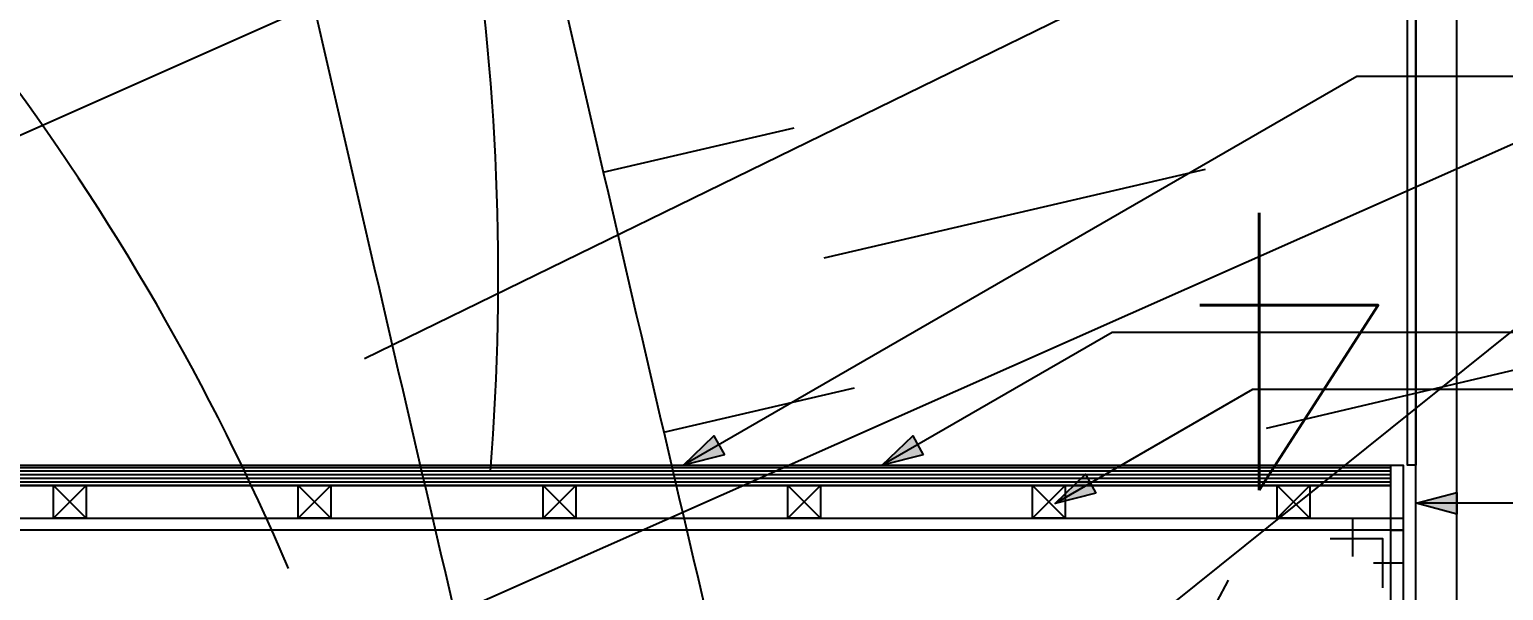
# Model space of a CAD drawing. Extents: x -594 to 29166, y -5797 to 14313.
# Drawn here: x 13537.7 to 13718.4, y 3681.3 to 3750.1 of the extents above; entities that cross this region are included whole.
import ezdxf
from ezdxf.enums import TextEntityAlignment as Align
from ezdxf.lldxf.tags import DXFTag

# ---------------------------------------------------------------- set-up
doc = ezdxf.new("R2010")
doc.units = 0
doc.linetypes.add('Style de ligne -15', pattern=[2.0832800000000002, 1.25, -0.41656, 0.1388600000000001, -0.2778600000000001])
doc.layers.get('0').update_dxf_attribs({"color": 252})
for name, color, linetype in [('A SITE', 252, 'Continuous'), ('B GÈnÈral_Hatch', 252, 'Continuous'), ('B Général', 252, 'Continuous'), ('C ANNOTATIONS-cotation', 252, 'Continuous'), ('Fond topo - TAL', 252, 'Continuous'), ('Fond topo - TAL_HAC', 252, 'Continuous'), ('Fond topo - VEG', 252, 'Continuous'), ('Fond topo - Z_500', 252, 'Continuous'), ('prlm-VRD', 252, 'Continuous'), ('SA - béton balayé', 252, 'Continuous'), ('SA - EBC', 252, 'Continuous')]:
    doc.layers.add(name, color=color, linetype=linetype)
doc.layers.add('Fond topo - NCACHE', color=252, linetype='Continuous', plot=False)
doc.layers.add('Fond topo - ZCACHE', color=252, linetype='Continuous', plot=False)
doc.layers.add('Fond topo - P', color=252, linetype='Continuous', lineweight=50)
doc.layers.add('Fond topo - VOI', color=252, linetype='Continuous', lineweight=25)
doc.styles.add('SIMPLEX', font='simplex_.ttf', dxfattribs={"height": 1.25})
tags = doc.linetypes.add('L16', pattern=[0.37500001490116125, 0.300000011920929, -0.07500000298023224]).pattern_tags.tags
tags[6:7] = [DXFTag(74, 4), DXFTag(75, 0), DXFTag(340, '0'), DXFTag(46, 0.0), DXFTag(50, 0.0), DXFTag(44, 0.0), DXFTag(45, 0.0)]
tags[4:5] = [DXFTag(74, 4), DXFTag(75, 0), DXFTag(340, '0'), DXFTag(46, 0.0), DXFTag(50, 0.0), DXFTag(44, 0.0), DXFTag(45, 0.0)]

# ---------------------------------------------------------------- blocks, each defined once
blk = doc.blocks.new('B n0.Groupe-154-1')
at = {"layer": 'B Général', "linetype": 'Continuous', "flags": 128}
blk.add_lwpolyline([(123848.7817241453, -122273.5176233337), (123852.7817241453, -122273.5176233337), (123852.7817241453, -122277.5176233337), (123848.7817241453, -122277.5176233337)], close=True, dxfattribs=at)
at = {"layer": 'C ANNOTATIONS-cotation', "linetype": 'Continuous'}
for p, q in [((123848.7817241453, -122277.5176233337), (123852.7817241453, -122273.5176233337)), ((123848.7817241453, -122273.5176233337), (123852.7817241453, -122277.5176233337))]:
    blk.add_line(p, q, dxfattribs=at)
blk = doc.blocks.new('B n0.Groupe-155-1')
at = {"layer": 'B Général', "linetype": 'Continuous', "flags": 128}
blk.add_lwpolyline([(123878.7817241453, -122273.5176233337), (123882.7817241453, -122273.5176233337), (123882.7817241453, -122277.5176233337), (123878.7817241453, -122277.5176233337)], close=True, dxfattribs=at)
at = {"layer": 'C ANNOTATIONS-cotation', "linetype": 'Continuous'}
for p, q in [((123878.7817241453, -122277.5176233337), (123882.7817241453, -122273.5176233337)), ((123878.7817241453, -122273.5176233337), (123882.7817241453, -122277.5176233337))]:
    blk.add_line(p, q, dxfattribs=at)
blk = doc.blocks.new('B n0.Groupe-156-1')
at = {"layer": 'B Général', "linetype": 'Continuous', "flags": 128}
blk.add_lwpolyline([(123908.7817241453, -122273.5176233337), (123912.7817241453, -122273.5176233337), (123912.7817241453, -122277.5176233337), (123908.7817241453, -122277.5176233337)], close=True, dxfattribs=at)
at = {"layer": 'C ANNOTATIONS-cotation', "linetype": 'Continuous'}
for p, q in [((123908.7817241453, -122277.5176233337), (123912.7817241453, -122273.5176233337)), ((123908.7817241453, -122273.5176233337), (123912.7817241453, -122277.5176233337))]:
    blk.add_line(p, q, dxfattribs=at)
blk = doc.blocks.new('B n0.Groupe-157-1')
at = {"layer": 'B Général', "linetype": 'Continuous', "flags": 128}
blk.add_lwpolyline([(123938.7817241453, -122273.5176233337), (123942.7817241453, -122273.5176233337), (123942.7817241453, -122277.5176233337), (123938.7817241453, -122277.5176233337)], close=True, dxfattribs=at)
at = {"layer": 'C ANNOTATIONS-cotation', "linetype": 'Continuous'}
for p, q in [((123938.7817241453, -122277.5176233337), (123942.7817241453, -122273.5176233337)), ((123938.7817241453, -122273.5176233337), (123942.7817241453, -122277.5176233337))]:
    blk.add_line(p, q, dxfattribs=at)
blk = doc.blocks.new('B n0.Groupe-158-1')
at = {"layer": 'B Général', "linetype": 'Continuous', "flags": 128}
blk.add_lwpolyline([(123968.7817241453, -122273.5176233337), (123972.7817241453, -122273.5176233337), (123972.7817241453, -122277.5176233337), (123968.7817241453, -122277.5176233337)], close=True, dxfattribs=at)
at = {"layer": 'C ANNOTATIONS-cotation', "linetype": 'Continuous'}
for p, q in [((123968.7817241453, -122277.5176233337), (123972.7817241453, -122273.5176233337)), ((123968.7817241453, -122273.5176233337), (123972.7817241453, -122277.5176233337))]:
    blk.add_line(p, q, dxfattribs=at)
blk = doc.blocks.new('B n0.Groupe-159-1')
at = {"layer": 'B Général', "linetype": 'Continuous', "flags": 128}
blk.add_lwpolyline([(123998.7817241453, -122273.5176233337), (124002.7817241453, -122273.5176233337), (124002.7817241453, -122277.5176233337), (123998.7817241453, -122277.5176233337)], close=True, dxfattribs=at)
at = {"layer": 'C ANNOTATIONS-cotation', "linetype": 'Continuous'}
for p, q in [((123998.7817241453, -122277.5176233337), (124002.7817241453, -122273.5176233337)), ((123998.7817241453, -122273.5176233337), (124002.7817241453, -122277.5176233337))]:
    blk.add_line(p, q, dxfattribs=at)
blk = doc.blocks.new('B n0.Groupe-160-1')
at = {"layer": 'B GÈnÈral_Hatch', "linetype": 'Continuous'}
h = blk.add_hatch(dxfattribs=at)
h.set_pattern_fill('BOIS FIL HOR', color=256, style=0, pattern_type=2)
h.set_pattern_definition([(0, (0.5291666661738418, -0.705555555637693), (0.3527777774492279, -0.4409722221811535), [])])
h.paths.add_polyline_path([(123766.4947783297, -122271.0176233337), (124012.6425529478, -122271.0176233337), (124012.6425529478, -122273.5176233337), (123766.4947783297, -122273.5176233337)])
at = {"layer": 'B Général', "linetype": 'Continuous'}
for p, q in [((124008.0590350586, -122282.2176233337), (124008.0590350586, -122277.5176233337)), ((124014.1965350585, -122283.04088748), (124010.5869453324, -122283.04088748))]:
    blk.add_line(p, q, dxfattribs=at)
at = {"layer": 'B Général', "linetype": 'Continuous', "flags": 128}
for points in [[(124014.1965350585, -122279.0176233337), (123764.1965350585, -122279.0176233337), (123764.1965350585, -122271.0176233337), (123765.6965350585, -122271.0176233337), (123765.6965350585, -122277.5176233337), (124014.1965350585, -122277.5176233337)], [(123765.1965350585, -122271.0176233337), (124014.1965350585, -122271.0176233337), (124014.1965350585, -122279.0176233337), (123765.1965350585, -122279.0176233337)], [(123766.4947783297, -122271.0176233337), (124012.6425529478, -122271.0176233337), (124012.6425529478, -122273.5176233337), (123766.4947783297, -122273.5176233337)], [(123766.4947783297, -122271.0176233337), (124012.6425529478, -122271.0176233337), (124012.6425529478, -122273.5176233337), (123766.4947783297, -122273.5176233337)], [(124012.6965350586, -122271.0176233337), (124014.1965350585, -122271.0176233337), (124014.1965350585, -122279.0176233337), (124012.6965350586, -122279.0176233337)], [(124014.1965350585, -122316.0190959634), (123994.1965350585, -122316.0190959634), (123994.1965350585, -122314.5190959634), (124012.6965350586, -122314.5190959634), (124012.6965350586, -122279.0176233337), (124014.1965350585, -122279.0176233337)]]:
    blk.add_lwpolyline(points, close=True, dxfattribs=at)
blk.add_lwpolyline([(124005.2631913895, -122280.0176233337), (124011.6965350586, -122280.0176233337), (124011.6965350586, -122286.0641516263)], dxfattribs=at)
at = {"layer": 'B Général'}
for name in ['B n0.Groupe-154-1', 'B n0.Groupe-155-1', 'B n0.Groupe-156-1', 'B n0.Groupe-157-1', 'B n0.Groupe-158-1', 'B n0.Groupe-159-1']:
    blk.add_blockref(name, (0, 0), dxfattribs=at)
blk = doc.blocks.new('B n0.Groupe-174-1')
at = {"layer": 'B GÈnÈral_Hatch', "linetype": 'Continuous'}
for points in [[(123931.0314666539, -122269.7654198867), (123926.0091529435, -122271.0176233337), (123929.732502479, -122267.4220264826)], [(123955.3887790284, -122269.7654198867), (123950.366465318, -122271.0176233337), (123954.0898148534, -122267.4220264826)], [(123976.5592300525, -122274.4666299727), (123971.5369163421, -122275.7188334198), (123975.2602658775, -122272.1232365687)], [(124020.7886645534, -122277.0487686556), (124015.7889697292, -122275.709104465), (124020.7886645534, -122274.3694402745)]]:
    blk.add_hatch(color=250, dxfattribs=at).paths.add_polyline_path(points)
at = {"layer": 'B Général', "linetype": 'Continuous'}
blk.add_line((124154.0357063103, -122275.709104465), (124015.7889697292, -122275.709104465), dxfattribs=at)
at = {"layer": 'B Général', "linetype": 'Continuous', "flags": 128}
for points in [[(124154.0357063103, -122223.3708955352), (124008.5357063103, -122223.3708955352), (123926.0091529435, -122271.0176233337)], [(124154.0357063103, -122254.754104465), (123978.5357063103, -122254.754104465), (123950.366465318, -122271.0176233337)], [(124154.0357063103, -122261.739104465), (123995.7505171693, -122261.739104465), (123971.5369163421, -122275.7188334198)]]:
    blk.add_lwpolyline(points, dxfattribs=at)
for points in [[(123931.0314666539, -122269.7654198867), (123926.0091529435, -122271.0176233337), (123929.732502479, -122267.4220264826)], [(123955.3887790284, -122269.7654198867), (123950.366465318, -122271.0176233337), (123954.0898148534, -122267.4220264826)], [(123976.5592300525, -122274.4666299727), (123971.5369163421, -122275.7188334198), (123975.2602658775, -122272.1232365687)], [(124020.7886645534, -122277.0487686556), (124015.7889697292, -122275.709104465), (124020.7886645534, -122274.3694402745)]]:
    blk.add_lwpolyline(points, close=True, dxfattribs=at)
blk = doc.blocks.new('A 90.PTOPO')
at = {"layer": 'Fond topo - NCACHE', "style": 'SIMPLEX'}
blk.add_attdef('MAT', text='', height=0.34, dxfattribs=at).set_placement((0.09999999986030161, -0.09999999962747097), align=Align.TOP_LEFT)
at = {"layer": 'Fond topo - ZCACHE', "style": 'SIMPLEX'}
blk.add_attdef('ALT', (0.09999999986030161, 0.09999999962747097), '', height=0.34, dxfattribs=at)
blk = doc.blocks.new('A 90.VEG12')
at = {"ltscale": 2}
for p, q in [((0.04981112299999996, 0.033821695), (0.391570728, 0.285894318)), ((0.143890955, 0.107467204), (0.230033352, 0.253971609)), ((0.122915307, -0.02992704099999999), (0.317230371, 0.05540147100000001))]:
    blk.add_line(p, q, dxfattribs=at)
for start, end in [(173.0769230068974, 186.9230769931026), (200.7692310571047, 214.6153850641662)]:
    blk.add_arc((0, 0), 0.496982058, start, end, dxfattribs=at)
blk = doc.blocks.new('A$C380262B1')
at = {"layer": 'SA - béton balayé'}
h = blk.add_hatch(dxfattribs=at)
h.set_pattern_fill('BETON_BALAYE', color=256, scale=50, angle=-20.82846392552948, style=0, pattern_type=2)
h.set_pattern_definition([(339.1715360744705, (-355966725.0913794, -417896002.4038396), (120.5899727452301, 7.619611099305162), [750, -100, 250, -50]), (339.1715360744705, (-355966654.0479279, -417896002.6831044), (-23.08696394935313, 79.93273481872912), [150, -16.5, 300, -37.5]), (339.1715360744705, (-355966686.6133692, -417895971.5705341), (254.9204179624569, -61.13779932125717), [400, -70, 200, -50])])
h.paths.add_polyline_path([(1873.113977955654, -1045.302820485085), (1723.694125330076, -1045.058329775929), (1723.307328578085, -925.0544283539057), (2345.532266516238, -924.7764729894698), (2345.145130297169, -964.4988502375782), (3017.950370302424, -1034.733838774264), (4386.429105047137, -1035.296649020165, 0.4554572218905719), (4485.51508099772, -921.50833401829, -0.01964105558483272), (4467.221169918776, -749.9391863122582), (4481.542929168791, 248.8766504451632, 0.1673816827692034), (4271.636023558676, 941.6985101997852, -0.1543094570110363), (3947.719518048689, 1816.496034897864), (3948.121993010864, 2223.469870258123), (4228.121712291613, 2223.073383234441), (4227.560372790322, 1826.65438670665, 0.1545072172811908), (4495.384320942685, 1110.103053227067, -0.1683812778433724), (4761.346017243341, 238.37751140818), (4744.886533962563, -628.3880593255162, 0.0517561400087343), (4870.208288822323, -1347.367929667234, 0.07683847701793518), (5066.27194066532, -1775.590235739946, 0.01799232693758742), (5358.835439849645, -2186.503778491169), (5613.365647150204, -2444.26066800952), (5515.134513610974, -2706.88981320709, -0.1699699658030997), (4566.215102141723, -1299.586025625467, 0.3336449647308316), (4374.211731227115, -1155.291634611785), (3011.679256986827, -1154.731269739568), (2987.463968060911, -1152.203405182809), (2588.298533950001, -2690.259298682213), (2395.835024816915, -3771.221282333136, 0.4142135626327677), (2476.75752537325, -3887.20209505409), (2969.033070793375, -3974.850948899984), (2947.999150305986, -4092.993126623333), (2455.722538055852, -4005.344082973897, -0.4142135620652547), (2277.693036897108, -3750.186295062304), (2470.928195118904, -2664.89038169384), (2866.758767655119, -1139.602836966515)])
at = {"layer": 'SA - EBC'}
h = blk.add_hatch(dxfattribs=at)
h.set_pattern_fill('_USER', color=256, scale=75, angle=-335.8284639255295, style=0, pattern_type=0)
h.set_pattern_definition([(24.17153607447054, (-355966725.0913794, -417896002.4038396), (-30.71023888770651, 68.42427367140989), [])])
h.paths.add_polyline_path([(9533.967289561406, -8391.022676602006), (7823.560263682157, -8197.032719478011), (7677.26634000428, -8624.200356937945), (6795.644808141515, -8561.406107898802), (5968.179506575689, -8295.55842038244), (5307.727831928059, -7899.99740216881, -0.3248648439675891), (5215.66356504336, -6186.960641667247, -0.2814891280233847), (6034.588919347152, -5793.906059488654), (6977.488194359466, -5966.359615046531, 0.1695292869953866), (8622.524935239926, -5863.042801246047, 0.3340686001642133), (8902.106720628217, -5382.998490706086, 0.09326601099187866), (8620.675744628534, -4484.154293872416, 0.153138720952933), (7983.041431754827, -3856.574170198292), (6774.001917056739, -3250.65084323287), (5737.27900213562, -2651.023222506046, -0.1642525569746835), (4858.435642998666, -1650.659172795713), (4817.150435736403, -1198.612694069743), (4848.756969021633, -647.3217743448913), (5422.659926814958, 1808.548009581864, 0.4390366150430304), (6435.564773995429, 2874.098786618561, -0.09336270403907257), (6508.739385334775, 3486.828686110675, 0.1042719612268155), (6540.439700800925, 3811.755312792957), (6460.564939025789, 4655.403570830822), (7373.38954936713, 4920.791836176068), (7554.008261486888, 4259.8578767851), (7298.873095074669, 4188.137014396489), (7509.021686343476, 3441.03382807225, -0.2009829630450486), (7456.712778378278, 3016.095944307745), (7105.68882166408, 2168.347155954689), (7082.51023539342, 1970.99042609334), (7207.488740049303, 1059.89730162546), (7767.198439734057, -779.9824859946966), (8823.304629139602, -984.4878826290369, 0.1214178809896852), (9894.772318005562, -3098.331943433732, 0.01018302281994621), (10254.53238859773, -3499.40192066133), (9617.819940159097, -3345.007801242173), (9300.242931814864, -4358.367580920458), (9996.567213023081, -4620.499769318849), (9784.691719617695, -7276.41688529402), (9646.94292745553, -8212.627615593374)])
at = {"layer": 'Fond topo - TAL', "ltscale": 2, "flags": 128}
blk.add_lwpolyline([(6275.89609012939, 2814.07193094492), (6116.214623302221, 2704.925582744181), (5915.405983803794, 2509.227343276143), (5704.241474205628, 2305.02010807395), (5472.977322107181, 2020.056887250394), (5394.409921625629, 1864.994806796312), (5387.704791780561, 1716.383168287575), (5422.402935335413, 1111.354705970734, 0.01722442098464425), (5426.068811537698, 884.0421079657972, 0.04305158201332675), (5437.886550044641, 798.0808554217219, 0.001177569187106519), (5513.290372723714, 468.6669829301536, 0.002427729877448871), (5550.964989326894, 309.369040466845, 0.001967021161989692), (5665.979576995596, -158.5412297397852, 0.009053492578674051)], format="xyb", dxfattribs=at)
at = {"layer": 'Fond topo - TAL_HAC', "ltscale": 2}
for p, q in [((5513.290372723714, 468.6669829301536), (5536.672613630071, 474.0772334858775)), ((5540.372908068821, 458.1555666401982), (5587.126860069111, 469.021475315094)), ((5594.567993329838, 437.2833677567542), (5688.033513864502, 459.1967537999153)), ((5520.701513392851, 436.7782465182245), (5544.073202414438, 442.2338996082544))]:
    blk.add_line(p, q, dxfattribs=at)
at = {"layer": 'Fond topo - VOI', "linetype": 'L16', "ltscale": 2, "flags": 128}
blk.add_lwpolyline([(5392.407969431952, 1111.904269549996, 0.01722442130375293), (5396.107164770365, 882.525622472167, 0.04305158241120926), (5408.627218520269, 791.4557883515954, 0.001177569187763674), (5484.062571497634, 461.9041703641415, 0.002427729493112618), (5521.804238390177, 302.3227220401168, 0.001967020956825959), (5636.875169211999, -165.8167663961649, 0.009053493585175633), (5664.113873941824, -266.960016451776, 0.02150890483590385), (5693.746245000511, -355.1410974003375, 0.003755857879048691), (5888.642630679533, -850.696587562561, 0.006031040761159129), (6008.609275799245, -1139.030693657696, 0.008024603406108846), (6104.830426676199, -1353.119766991585, 0.04845863152505209), (6216.053937375546, -1540.669515356421, 0.03430654925623074), (6414.407409727573, -1775.824036449194, 0.02760387630777388), (6638.150424184278, -1982.723907381296, 0.04574181495738096), (6790.166542027146, -2086.655191704631, 0.003041655411540011), (6905.363101279363, -2149.915267992765, 0.0008412879643141841), (7323.613393446431, -2375.387286581099, 0.002454288050361413), (7422.52728305757, -2427.871722541749, 0.001190149676915431), (7627.286710543558, -2534.613265283406, 0.2729859319538775), (7818.640415603295, -2537.865278497338, 0.5229621065076793), (7831.962817022577, -2392.043141648173, -0.00786055030879591), (7655.119823943824, -2220.974797196686, -0.01612499385767952), (7572.994566615671, -2133.528076577932, -0.005612051181520921), (7234.075024491176, -1739.662334322929, -0.02310981858493283), (7157.358596613631, -1639.397700689733, -0.02656853706870258), (7047.00267999433, -1460.921823047101, -0.03868213082134395), (6987.748695677146, -1329.415004514158, -0.007175393436975411), (6937.438285909593, -1183.32435907796, -0.004924544095459816), (6869.306644191965, -968.754799850285, -0.003633774744343019), (6784.960411116481, -686.4572174847126, -0.005756498423518589), (6735.071917390451, -507.2855721227825, -0.02086462172059421), (6680.986850569025, -263.5070498101413, -0.01528835093536459), (6631.409636558965, 73.58195064589381, -0.009986619233383176), (6606.898569175974, 329.5134760439396, -0.02421681082814337), (6604.025940550491, 435.5511002242565, -0.004068535890819898), (6607.786591118202, 563.0926269106567, -0.001171863945288602), (6625.482830638066, 1005.729702953249, -0.00152953393264567), (6646.950672985986, 1478.675435110927, -0.006277708744472327), (6653.980015730485, 1593.814995978028, -0.02954878833963652), (6665.949301002547, 1683.544186316431, -0.007897955815137008), (6735.661067813635, 2014.690958615392, -0.009534637172886556), (6803.580167004839, 2289.433746226132, -0.03049426633253396), (6831.640211259946, 2373.435025289655, -0.01959706265007154), (6864.077265607193, 2445.57635160163, -0.007385007286054106), (6960.320823127404, 2632.030238676816, -0.00703834365838784), (7075.096242548898, 2839.478127937764, -0.02475780953821647), (7111.427237140015, 2896.292627044022, -0.03116737178628414), (7157.645668694749, 2953.358696680516, 0.01624541013141497), (7249.477941682562, 3060.073339007795, 0.01140558707328078), (7334.763849945739, 3171.03962264955, 0.007490832612850338), (7458.135183434933, 3344.7704016231, 0.04894958720658051), (7477.731918497011, 3380.245566368103, 0.0172000170103988), (7519.617923954502, 3487.450566142797)], format="xyb", dxfattribs=at)
at = {"layer": 'Fond topo - P', "ltscale": 2}
ref = blk.add_blockref('A 90.PTOPO', (5670.419809641317, 485.824909992516), dxfattribs=dict(at, xscale=100, yscale=100, zscale=100, rotation=179.9607580165254))
ref.add_attrib('ALT', '199.14', (5743.785577360541, 463.5821923613548), dxfattribs={"layer": 'Fond topo - Z_500', "color": 0, "ltscale": 2, "height": 34, "rotation": 179.9607579854925, "style": 'SIMPLEX'})
at = {"layer": 'Fond topo - VEG', "ltscale": 2, "xscale": 603.8399999999998, "yscale": 603.8399999999998, "zscale": 100, "rotation": 182.3278434684567}
for p in [(5674.074351415038, 486.9938150048256), (5200.323932571337, 456.0334606096148), (5198.661068407819, 302.3562938906252)]:
    blk.add_blockref('A 90.VEG12', p, dxfattribs=at)

msp = doc.modelspace()

# ---------------------------------------------------------------- linework, layer by layer
at = {"layer": 'A SITE', "linetype": 'Style de ligne -15', "lineweight": 50, "ltscale": 25.4}
msp.add_open_spline([(4176.460323989, 5442.268083721201), (4369.671814654253, 5480.305082514233), (4562.883305319505, 5518.342081307264), (4903.035870079556, 5519.770962749722), (5243.188434839607, 5521.199844192178), (5979.862232432676, 5524.644192387673), (6716.536030025745, 5528.088540583168), (7278.196035443951, 5527.680984529125), (7839.856040862154, 5527.273428475082), (8021.33605249903, 5527.04436151977), (8202.816064135908, 5526.815294564457), (8808.175518535207, 5525.355672830381), (9413.534972934507, 5523.896051096305), (10716.35055125782, 5525.292875773189), (12019.16612958114, 5526.689700450073), (12242.59736941556, 5526.219074095052), (12466.02860924998, 5525.748447740031), (12816.58825669966, 5520.962446153984), (13167.14790414932, 5516.176444567938), (13202.67334411069, 5616.323253230989), (13238.19878407206, 5716.470061894041), (13267.88797985007, 5802.201202280354), (13297.57717562809, 5887.932342666667), (13327.26637146807, 5973.663483182873), (13356.95556730804, 6059.39462369908), (13408.40586833479, 6207.963585019167), (13459.85616936153, 6356.532546339254), (13477.00626972637, 6406.055533505653), (13494.1563700912, 6455.578520672052), (13528.56424594086, 6560.211756405557), (13562.97212179051, 6664.844992139062), (13573.34426940263, 6696.386357049848), (13583.71641701474, 6727.927721960633), (13599.14459516289, 6774.844311820367), (13614.57277331104, 6821.7609016801), (13678.89845151418, 7117.445058481407), (13743.22412971732, 7413.129215282714), (13957.44417426001, 7453.649993311512), (14171.6642188027, 7494.17077134031), (14164.33110006091, 7534.454284825461), (14156.99798131911, 7574.737798310613), (14190.69856097776, 7584.1885789299), (14224.3991406364, 7593.639359549188), (14227.54598275065, 7586.876309721521), (14230.6928248649, 7580.113259893854), (14293.31613396937, 7599.075882379029), (14355.93944307384, 7618.038504864206), (14360.33627129155, 7603.518153668139), (14364.73309950925, 7588.997802472074), (14537.19463817218, 7591.452871283189), (14709.72105367121, 7640.318572682433), (14664.80085229129, 7789.364483691123), (14619.88065091136, 7938.410394699813), (15047.10136485209, 8062.384212492531), (15474.32207879282, 8186.35803028525), (15686.72011032906, 8247.99634733282), (15899.1181418653, 8309.634664380394), (15904.18095425764, 8311.16615035549), (15909.24376664999, 8312.697636330588), (15908.24632720474, 8315.994988719141), (15907.24888775948, 8319.292341107695), (17672.66370066847, 8849.18489157519), (19438.07851357746, 9379.077442042686), (19648.94625719312, 9442.84166650947), (19859.81400080878, 9506.605890976254), (20255.34999765514, 9309.740046358256), (20650.88599450151, 9112.87420174026), (20960.83037043088, 8222.925854629979), (21270.77474636025, 7332.977507519699), (21180.20482578994, 7304.155253916865), (21089.63490521962, 7275.333000314032), (21163.08192130905, 7017.583632131451), (21236.52893739848, 6759.834263948869), (21251.59096196499, 6763.900398713808), (21266.65298653151, 6767.966533478745), (21275.66331628615, 6734.589920389879), (21284.67364604079, 6701.213307301014), (21269.90174220742, 6697.225493309333), (21255.12983837404, 6693.237679317652), (21270.02909754186, 6638.046934804524), (21284.92835670968, 6582.856190291396), (21291.18791271421, 6584.546016145794), (21297.44746871873, 6586.235842000193), (21305.99505503359, 6495.045994312171), (21402.88127022713, 6506.77370062368), (21487.34614140726, 6527.117243858374), (21571.8110125874, 6547.460787093069), (21569.54090915693, 6559.077459708715), (21567.27080572647, 6570.694132324361), (21604.9826147757, 6578.638180696444), (21642.69442382495, 6586.582229068526), (21649.99092684802, 6549.24424479024), (21657.28742987109, 6511.906260511954), (21652.49321263043, 6510.896351562153), (21647.69899538977, 6509.88644261235), (21807.59759874861, 5746.171790918018), (21967.49620210746, 4982.457139223686), (21977.29087856582, 4938.619647976331), (21987.08555502418, 4894.782156728977), (22015.77968985148, 4743.897667099305), (22044.47382467878, 4593.013177469635), (22063.49845796792, 4473.15386370534), (22082.52309125707, 4353.294549941044), (22101.17758034708, 4237.725041504161), (22119.8320694371, 4122.155533067276), (22124.34521501322, 4087.383801149612), (22128.85836058934, 4052.612069231947), (22138.67043277023, 3933.294823616047), (22148.48250495112, 3813.977578000148), (22152.89930715496, 3687.239417307076), (22157.31610935879, 3560.501256614004), (22156.076484195, 3368.858372212821), (22154.83685903121, 3177.215487811639), (22152.19921093334, 3078.786779554529), (22149.56156283546, 2980.358071297419), (22145.45597761818, 2863.604543402881), (22141.35039240089, 2746.851015508344), (22132.84957172425, 2586.184714510545), (22124.3487510476, 2425.518413512747), (22087.73229281092, 1950.645502867765), (22051.11583457425, 1475.772592222784), (21993.93267188069, 847.2728484507301), (21936.74950918714, 218.7731046786765), (21915.72911809816, 183.1543716948916), (21894.70872700917, 147.5356387111067), (21213.22959377029, 141.5663173796755), (20531.75046053142, 135.5969960482442), (20529.70391122794, 160.0584829811443), (20527.65736192447, 184.5199699140445), (20322.85211202239, 176.690893984845), (20118.04686212031, 168.8618180556456), (19882.16605612223, 159.8448189737624), (19646.28525012414, 150.8278198918793), (19256.88795437214, 145.1817412266304), (18867.49065862014, 139.5356625613815), (18773.40076004949, -158.0539794890239), (18679.31086147885, -455.6436215394293), (18604.52972435834, -1398.2892427307), (18529.74858723784, -2340.934863921971), (18635.05281645298, -2777.584667182492), (18740.3570456681, -3214.234470443014), (18588.75649128179, -3295.852804806581), (18437.15593689547, -3377.471139170148), (18384.51067286626, -3407.386502780186), (18331.86540883705, -3437.301866390224), (18280.61346701965, -3484.555506740129), (18229.36152520225, -3531.809147090034), (18125.26721579346, -3688.348619902795), (18021.17290638468, -3844.888092715555), (17973.14358509049, -3961.195121001385), (17925.1142637963, -4077.502149287216), (17903.6595444782, -4188.267269896076), (17882.2048251601, -4299.032390504935), (17853.8311819437, -4428.724102620885), (17825.4575387273, -4558.415814736834), (17795.32097892486, -4816.051617467339), (17765.18441912243, -5073.687420197844), (17828.42555699479, -5320.211674328882), (17891.66669486716, -5566.73592845992), (16164.83861855822, -5333.520038808841), (14438.01054224929, -5100.304149157763), (14043.04613360993, -5030.62411782032), (13648.08172497056, -4960.944086482877), (13506.14388269963, -4936.078551666066), (13364.20604042869, -4911.213016849256), (13220.84792956359, -4883.357134984888), (13077.48981869849, -4855.501253120519), (12791.93663099906, -4799.706438058725), (12506.38344329963, -4743.911622996931), (12128.34885504419, -4679.679125337937), (11750.31426678875, -4615.446627678944), (11530.96657057306, -4571.296341279807), (11311.61887435737, -4527.14605488067), (10549.50275420606, -4375.436976027418), (9787.386634054754, -4223.727897174167), (9847.497623255429, -3981.593318758593), (9907.608612456102, -3739.45874034302), (9806.224612371345, -3461.390401503092), (9704.840612286585, -3183.322062663164), (9715.186505392605, -3083.78428544866), (9725.532398498623, -2984.246508234157), (9824.047302511954, -2441.958219058206), (9922.562206525283, -1899.669929882255), (9651.720328772337, -1701.166952330637), (9380.878451019391, -1502.663974779018), (9447.608481402609, -1104.824686992503), (9514.338511785827, -706.9853992059885), (9834.997575414756, -611.0330797781556), (10155.65663904368, -515.0807603503229), (10247.11430860766, 11.58272047775972), (10338.57197817164, 538.2462013058423), (10143.19891171326, 564.034399210519), (9947.825845254876, 589.8225971151958), (9948.480143309253, 594.7796016490087), (9949.134441363629, 599.7366061828216), (9614.749591614567, 638.6852105942904), (9280.364741865505, 677.6338150057593), (8737.858740855809, 744.5739853015723), (8195.352739846112, 811.5141555973853), (7103.907474774716, 948.2615167649813), (6012.462209703319, 1085.008877932577), (5516.206690876444, 1145.917004896744), (5019.951172049568, 1206.825131860911), (4567.056891918675, 1262.264872866837), (4114.162611787784, 1317.704613872763), (4102.179930818145, 1307.408669484968), (4090.197249848507, 1297.112725097174), (3869.943570597327, 1322.109522471705), (3649.689891346147, 1347.106319846236), (3455.220307945352, 1370.40469088167), (3260.750724544557, 1393.703061917104), (3258.524318804017, 1373.559348491966), (3256.297913063478, 1353.415635066829), (2884.9618248586, 1399.247563906887), (2513.625736653723, 1445.079492746946), (2816.188598448748, 2481.82475935111), (3118.751460243772, 3518.570025955275), (3122.582998515823, 3517.421165562354), (3126.414536787875, 3516.272305169434), (3182.802811835182, 3704.331784302535), (3239.191086882488, 3892.391263435636), (3244.935288008489, 3911.548615905299), (3250.679489134491, 3930.705968374963), (3342.692954312362, 4248.16559893286), (3434.706419490234, 4565.625229490758), (3504.836904109278, 4748.284544670305), (3574.967388728322, 4930.943859849853), (3700.502833669992, 5086.55402693077), (3826.038278611662, 5242.164194011688), (4001.249301300331, 5342.216138866444), (4176.460323989, 5442.268083721201)], degree=2, knots=[0, 0, 0, 1, 1, 2, 2, 3, 3, 4, 4, 5, 5, 6, 6, 7, 7, 8, 8, 9, 9, 10, 10, 11, 11, 12, 12, 13, 13, 14, 14, 15, 15, 16, 16, 17, 17, 18, 18, 19, 19, 20, 20, 21, 21, 22, 22, 23, 23, 24, 24, 25, 25, 26, 26, 27, 27, 28, 28, 29, 29, 30, 30, 31, 31, 32, 32, 33, 33, 34, 34, 35, 35, 36, 36, 37, 37, 38, 38, 39, 39, 40, 40, 41, 41, 42, 42, 43, 43, 44, 44, 45, 45, 46, 46, 47, 47, 48, 48, 49, 49, 50, 50, 51, 51, 52, 52, 53, 53, 54, 54, 55, 55, 56, 56, 57, 57, 58, 58, 59, 59, 60, 60, 61, 61, 62, 62, 63, 63, 64, 64, 65, 65, 66, 66, 67, 67, 68, 68, 69, 69, 70, 70, 71, 71, 72, 72, 73, 73, 74, 74, 75, 75, 76, 76, 77, 77, 78, 78, 79, 79, 80, 80, 81, 81, 82, 82, 83, 83, 84, 84, 85, 85, 86, 86, 87, 87, 88, 88, 89, 89, 90, 90, 91, 91, 92, 92, 93, 93, 94, 94, 95, 95, 96, 96, 97, 97, 98, 98, 99, 99, 100, 100, 101, 101, 102, 102, 103, 103, 104, 104, 105, 105, 106, 106, 107, 107, 108, 108, 109, 109, 110, 110, 111, 111, 112, 112, 113, 113, 114, 114, 115, 115, 115], dxfattribs=at)
at = {"layer": 'B Général', "linetype": 'Continuous', "flags": 128}
for points in [[(13706.65573879849, 3822.683291860594), (13707.65573879849, 3822.683291860594), (13707.65573879849, 3696.696481134713), (13706.65573879849, 3696.696481134713)], [(13707.65573879849, 3822.683291860594), (13712.65573879846, 3822.683291860594), (13712.65573879846, 3625.701357942555), (13707.65573879849, 3625.701357942555)]]:
    msp.add_lwpolyline(points, close=True, dxfattribs=at)

# ---------------------------------------------------------------- block references
at = {"layer": 'B Général'}
for name in ['B n0.Groupe-174-1', 'B n0.Groupe-160-1']:
    msp.add_blockref(name, (-110308.0947783708, 125967.7141044684), dxfattribs=at)
at = {"layer": 'prlm-VRD'}
msp.add_blockref('A$C380262B1', (8094.782763188872, 3263.943246462347), dxfattribs=at)

doc.saveas('drawing.dxf')
